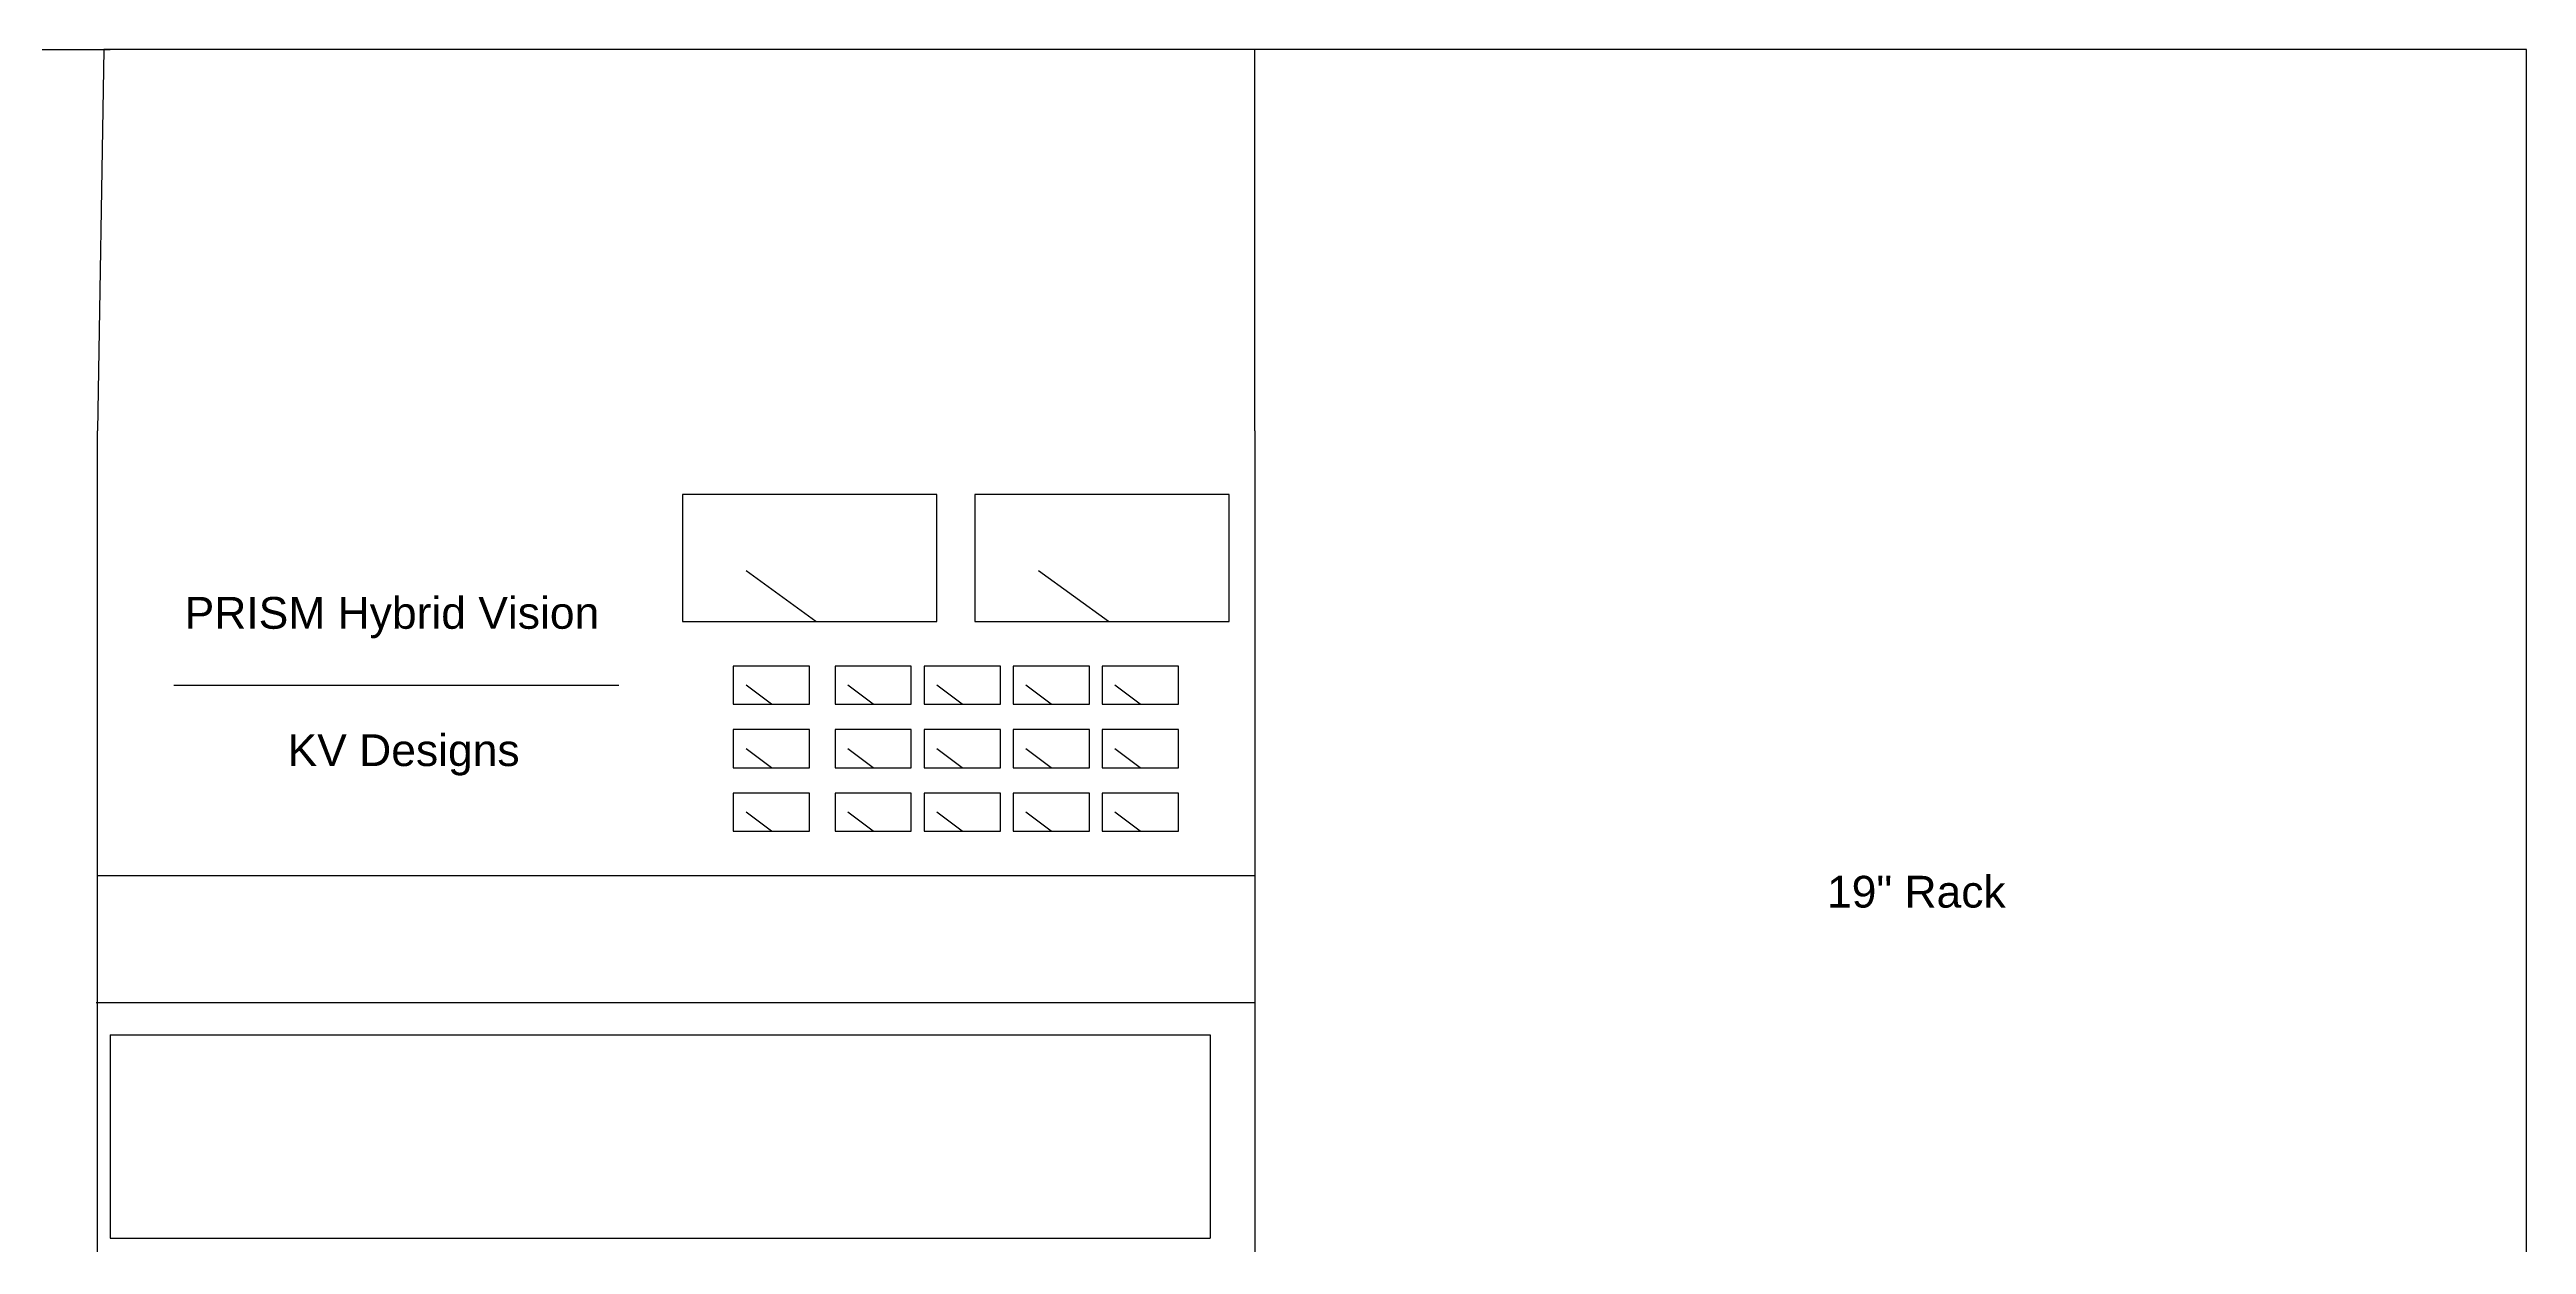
# Model space of a CAD drawing. Header units: inches. Extents: x -1200 to 6108, y -1200 to 2900.
# Drawn here: x 2205 to 6100, y 1020 to 2900 of the extents above; entities that cross this region are included whole.
import ezdxf

# ---------------------------------------------------------------- set-up
doc = ezdxf.new("R2010")
doc.units = ezdxf.units.IN
doc.header["$MEASUREMENT"] = 0
doc.layers.get('0').update_dxf_attribs({"lineweight": 25, "true_color": 0xffffff})
doc.styles.add('textstyle322', font='')
doc.styles.add('textstyle333', font='')
doc.styles.add('textstyle334', font='')
doc.styles.get('textstyle322').set_extended_font_data('Liberation Sans')
doc.styles.get('textstyle333').set_extended_font_data('Liberation Sans')
doc.styles.get('textstyle334').set_extended_font_data('Liberation Sans')

# ---------------------------------------------------------------- blocks, each defined once
blk = doc.blocks.new('CenterConsole')
for p, q in [((-1120, -140), (-1120, 2800)), ((700, 2800), (700, -200)), ((2700, 1500), (2700, 2800)), ((-200, 2700), (-200, 2500)), ((200, 2700), (-200, 2700)), ((200, 2500), (200, 2700)), ((260, 2700), (260, 2500)), ((660, 2700), (260, 2700)), ((660, 2500), (660, 2700)), ((10, 2500), (-100, 2580)), ((470, 2500), (360, 2580)), ((-200, 2500), (200, 2500)), ((260, 2500), (660, 2500)), ((-120, 2430), (-120, 2370)), ((0, 2430), (-120, 2430)), ((0, 2370), (0, 2430)), ((40, 2430), (40, 2370)), ((160, 2430), (40, 2430)), ((160, 2370), (160, 2430)), ((180, 2430), (180, 2370)), ((300, 2430), (180, 2430)), ((300, 2370), (300, 2430)), ((320, 2430), (320, 2370)), ((440, 2430), (320, 2430)), ((440, 2370), (440, 2430)), ((460, 2430), (460, 2370)), ((580, 2430), (460, 2430)), ((580, 2370), (580, 2430)), ((-1000, 2400), (-300, 2400)), ((-60, 2370), (-100, 2400)), ((100, 2370), (60, 2400)), ((240, 2370), (200, 2400)), ((380, 2370), (340, 2400)), ((520, 2370), (480, 2400)), ((-120, 2370), (0, 2370)), ((40, 2370), (160, 2370)), ((180, 2370), (300, 2370)), ((320, 2370), (440, 2370)), ((460, 2370), (580, 2370)), ((-120, 2330), (-120, 2270)), ((0, 2330), (-120, 2330)), ((-60, 2270), (-100, 2300)), ((0, 2270), (0, 2330)), ((40, 2330), (40, 2270)), ((160, 2330), (40, 2330)), ((100, 2270), (60, 2300)), ((160, 2270), (160, 2330)), ((180, 2330), (180, 2270)), ((300, 2330), (180, 2330)), ((240, 2270), (200, 2300)), ((300, 2270), (300, 2330)), ((320, 2330), (320, 2270)), ((440, 2330), (320, 2330)), ((380, 2270), (340, 2300)), ((440, 2270), (440, 2330)), ((460, 2330), (460, 2270)), ((580, 2330), (460, 2330)), ((520, 2270), (480, 2300)), ((580, 2270), (580, 2330)), ((-120, 2270), (0, 2270)), ((40, 2270), (160, 2270)), ((180, 2270), (300, 2270)), ((320, 2270), (440, 2270)), ((460, 2270), (580, 2270)), ((-120, 2230), (-120, 2170)), ((0, 2230), (-120, 2230)), ((0, 2170), (0, 2230)), ((40, 2230), (40, 2170)), ((160, 2230), (40, 2230)), ((160, 2170), (160, 2230)), ((180, 2230), (180, 2170)), ((300, 2230), (180, 2230)), ((300, 2170), (300, 2230)), ((320, 2230), (320, 2170)), ((440, 2230), (320, 2230)), ((440, 2170), (440, 2230)), ((460, 2230), (460, 2170)), ((580, 2230), (460, 2230)), ((580, 2170), (580, 2230)), ((-60, 2170), (-100, 2200)), ((100, 2170), (60, 2200)), ((240, 2170), (200, 2200)), ((380, 2170), (340, 2200)), ((520, 2170), (480, 2200)), ((-120, 2170), (0, 2170)), ((40, 2170), (160, 2170)), ((180, 2170), (300, 2170)), ((320, 2170), (440, 2170)), ((460, 2170), (580, 2170)), ((700, 2100), (-1120, 2100)), ((-1122.2, 1900.7), (700, 1900.7)), ((-1100, 1850), (630, 1850)), ((-1100, 1850), (-1100, 1530)), ((630, 1850), (630, 1530)), ((-1100, 1530), (630, 1530))]:
    blk.add_line(p, q)
at = {"char_height": 1, "attachment_point": 1}
for s, insert, style in [('\\C7;\\H50;PRISM Hybrid Vision', (-982.8, 2538.7), 'textstyle333'), ('\\C7;\\H50;KV Designs', (-820.9, 2322.7), 'textstyle334'), ('\\C7;\\H50;19" Rack', (1600, 2100), 'textstyle322')]:
    blk.add_mtext(s, dxfattribs=dict(at, insert=insert, style=style))

msp = doc.modelspace()

# ---------------------------------------------------------------- linework, layer by layer
for p, q in [((400, 2900), (2300, 2900)), ((2290, 2900), (2280, 2300)), ((4100, 2900), (2290, 2900)), ((4100, 2300), (4100, 2900)), ((6100, 2900), (4100, 2900)), ((6100, 2300), (6100, 2900))]:
    msp.add_line(p, q)

# ---------------------------------------------------------------- block references
msp.add_blockref('CenterConsole', (3400, -500))

doc.saveas('drawing.dxf')
